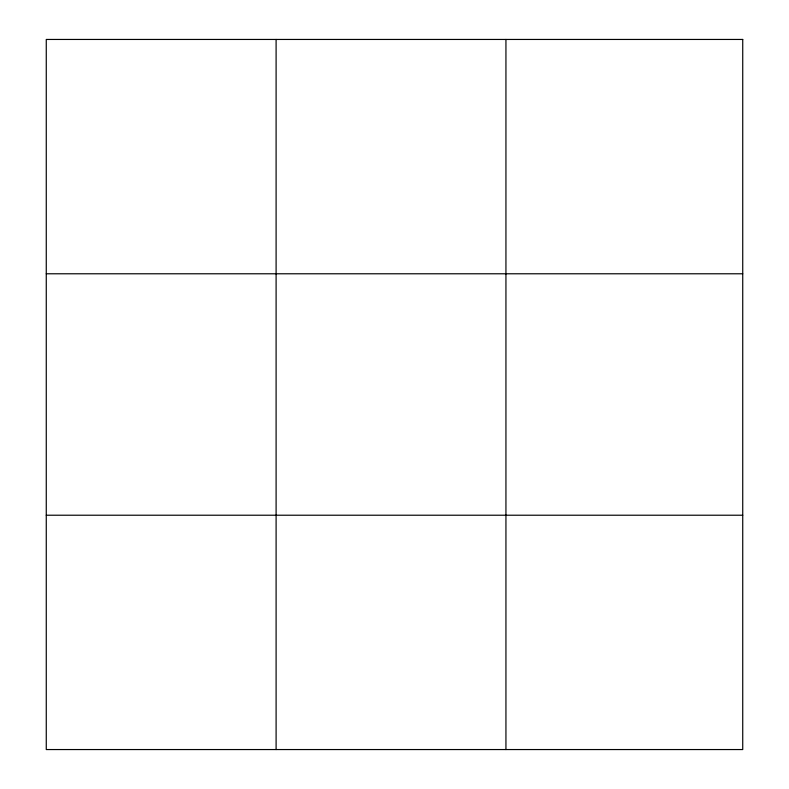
<?xml version="1.0" encoding="UTF-8"?>
<svg xmlns="http://www.w3.org/2000/svg" width="789" height="789" viewBox="0 0 789 789"><rect width="100%" height="100%" fill="white"/><g stroke="black" fill="none" stroke-linecap="round" stroke-linejoin="round"><path stroke-width="1.18" d="M276.101 749.55L276.101 39.45M505.936 749.55L505.936 39.45M46.265 273.783L742.735 273.783M46.265 515.217L742.735 515.217M742.735 39.45L742.735 749.55L46.265 749.55L46.265 39.45L742.735 39.45"/></g></svg>
